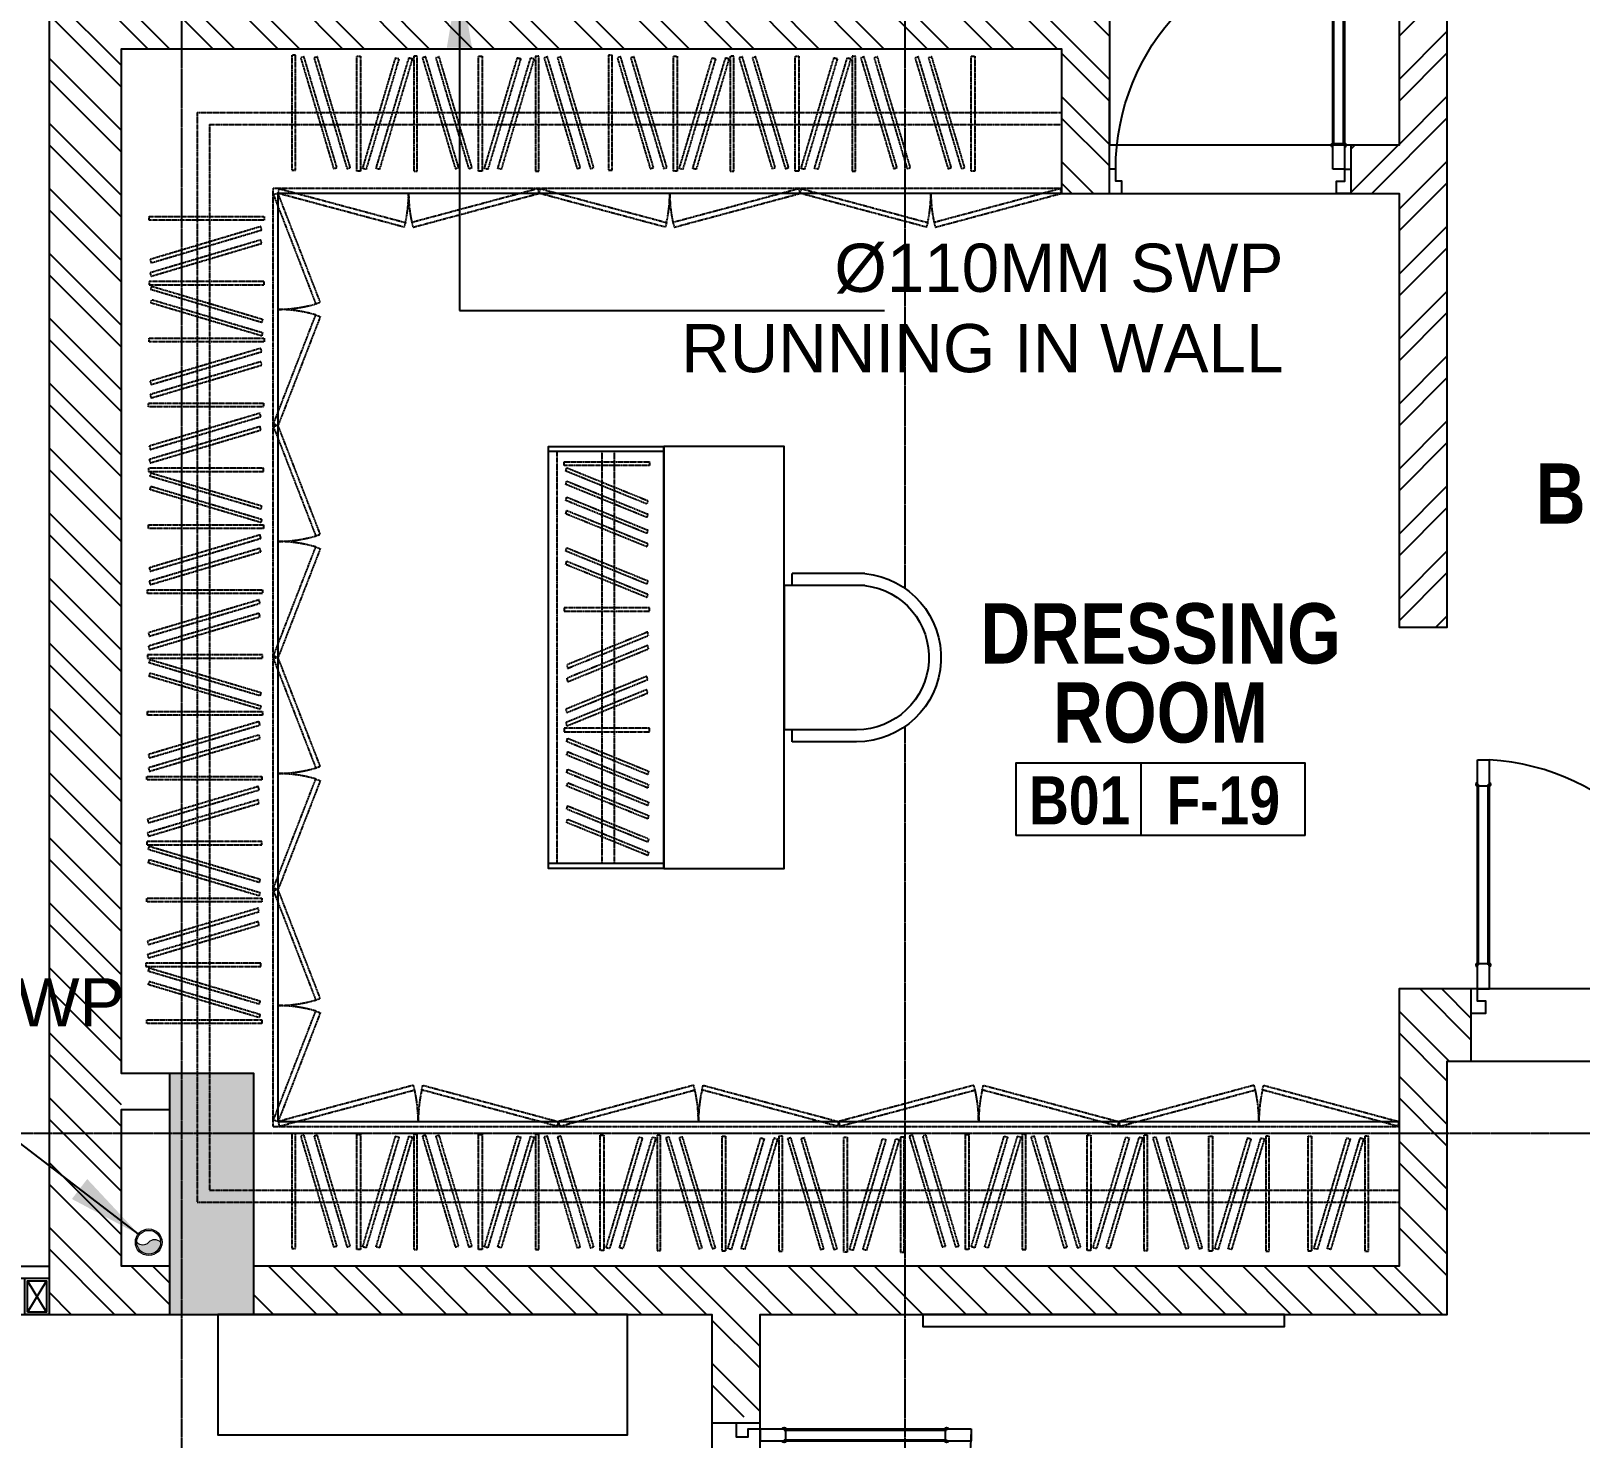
# Model space of a CAD drawing. Header units: millimetres. Extents: x -8500 to 104886, y -7800 to 56500.
# Drawn here: x 53925 to 60351, y 37537 to 43374 of the extents above; entities that cross this region are included whole.
import ezdxf
from ezdxf.enums import TextEntityAlignment as Align

# ---------------------------------------------------------------- set-up
doc = ezdxf.new("R2010")
doc.units = ezdxf.units.MM
doc.header["$LTSCALE"] = 10
doc.set_wipeout_variables(frame=1)
for name, pattern in [('1803 B01 Axis$0$CENTER2', [1.125, 0.75, -0.125, 0.125, -0.125]), ('1803 B01 b03$0$HIDDEN', [0.375, 0.25, -0.125]), ('HIDDEN', [0.375, 0.25, -0.125])]:
    doc.linetypes.add(name, pattern=pattern)
for name, color, linetype in [('1803 B01 Axis$0$AXIS-MEP', 8, '1803 B01 Axis$0$CENTER2'), ('1803 B01 b03$0$COLS-AR', 4, 'Continuous'), ('1803 B01 b03$0$COLS-HATCH-AR', 251, 'Continuous'), ('1803 B01 b03$0$DOOR-AR', 43, 'Continuous'), ('1803 B01 b03$0$ELEV1-AR', 6, 'Continuous'), ('1803 B01 b03$0$HIDDEN-AR', 43, '1803 B01 b03$0$HIDDEN'), ('1803 B01 b03$0$TAG-ROOM-AR', 181, 'Continuous'), ('1803 B01 b03$0$WALL-AR', 7, 'Continuous'), ('1803 B01 b03$0$WALL-CAV-AR', 1, 'Continuous'), ('1803 B01 b03$0$WIN-AR', 140, 'Continuous'), ('A-FURNITURE', 1, 'Continuous'), ('CEILING', 7, 'Continuous'), ('DIM-IN-AR', 251, 'Continuous'), ('Ground Floor Plan$0$FURNITURE', 1, 'Continuous'), ('Ground Floor Plan$0$WIPEOUT', 8, 'Continuous'), ('ID-FUR', 1, 'Continuous'), ('ID-HATCH', 8, 'Continuous'), ('ID-WIPEOUT', 8, 'Continuous')]:
    doc.layers.add(name, color=color, linetype=linetype)
doc.layers.add('Rain water', color=201, linetype='Continuous', lineweight=9, true_color=0xd761ff)
doc.layers.add('SH - RWP', color=201, linetype='Continuous', lineweight=9, true_color=0xd761ff)
doc.layers.add('SH - SWP', color=10, linetype='Continuous', lineweight=25)
doc.layers.add('SWP', color=10, linetype='Continuous', lineweight=25)
doc.styles.add('1803 B01 b03$0$ARABIC1', font='sarb.shx')
doc.styles.add('1803 B01 b03$0$BOLD-SOFT', font='swisscb.ttf')
doc.styles.add('ARIAL', font='Arial.ttf')
doc.dimstyles.new('1-100-OUT', dxfattribs={"dimscale": 1.25, "dimtxt": 180, "dimasz": 1, "dimexe": 0, "dimexo": 0, "dimgap": 60, "dimtad": 1, "dimdec": 0, "dimblk": 'DIM-END', "dimcen": 2.5, "dimclrd": 256, "dimclre": 3, "dimclrt": 3, "dimadec": 0, "dimazin": 0, "dimtfac": 1, "dimtdec": 0, "dimtix": 1, "dimtmove": 2, "dimatfit": 0, "dimldrblk": 'LEADER-ARROW', "dimlwe": -1, "dimarcsym": 0})

# ---------------------------------------------------------------- blocks, each defined once
blk = doc.blocks.new('1803 B01 b03$0$1st cols')
at = {"layer": '1803 B01 b03$0$COLS-HATCH-AR'}
h = blk.add_hatch(color=256, dxfattribs=at)
h.dxf.hatch_style = 1
h.paths.add_polyline_path([(54500, 38050), (54850, 38050), (54850, 39050), (54500, 39050)])
at = {"layer": '1803 B01 b03$0$COLS-AR'}
blk.add_lwpolyline([(54500, 38050), (54850, 38050), (54850, 39050), (54500, 39050)], close=True, dxfattribs=at)
blk = doc.blocks.new('1803 B01 Axis$0$1803 B01 AXIS')
for p, q in [((54550, 55300), (54550, -5800)), ((57550, 55300), (57550, -5800)), ((85300, 38800), (-7300, 38800))]:
    blk.add_line(p, q)
blk = doc.blocks.new('1803 B01 Axis')
at = {"layer": '1803 B01 Axis$0$AXIS-MEP'}
blk.add_blockref('1803 B01 Axis$0$1803 B01 AXIS', (0, 0), dxfattribs=at)
blk = doc.blocks.new('1803 B01 b03$0$1804 B03 b01$0$DR 1800')
for p, q in [((25, 0), (25, -875)), ((25, 0), (75, 0)), ((75, 0), (75, -875)), ((1725, 0), (1725, -875)), ((1775, 0), (1725, 0)), ((1775, 0), (1775, -875)), ((25, -100), (30, -100)), ((30, -100), (30, -773.2)), ((30, -105.3), (70, -105.3)), ((70, -100), (70, -773.2)), ((70, -100), (75, -100)), ((1730, -100), (1725, -100)), ((1730, -100), (1730, -773.2)), ((1770, -105.3), (1730, -105.3)), ((1770, -100), (1770, -773.2)), ((1775, -100), (1770, -100)), ((30, -767.9), (70, -767.9)), ((1770, -767.9), (1730, -767.9)), ((25, -773.2), (30, -773.2)), ((70, -773.2), (75, -773.2)), ((1730, -773.2), (1725, -773.2)), ((1775, -773.2), (1770, -773.2)), ((25, -875), (75, -875)), ((1775, -875), (1725, -875))]:
    blk.add_line(p, q)
for points in [[(0, 100), (58, 100), (58, 50), (25, 50), (25, 0), (0, 0)], [(1800, 100), (1742, 100), (1742, 50), (1775, 50), (1775, 0), (1800, 0)]]:
    blk.add_lwpolyline(points)
for centre, radius, start, end in [((25, 0), 875, 270, 0), ((1775, 0), 875, 180, 270), ((26.9, -99.7), 8.32, 103.07833, 256.92168), ((73.1, -99.7), 8.32, 283.07833, 76.92168), ((1726.9, -99.7), 8.32, 103.07832, 256.92167), ((1773.1, -99.7), 8.32, 283.07832, 76.92167), ((26.9, -773.5), 8.32, 103.07833, 256.92168), ((73.1, -773.5), 8.32, 283.07833, 76.92168), ((1726.9, -773.5), 8.32, 103.07832, 256.92167), ((1773.1, -773.5), 8.32, 283.07832, 76.92167)]:
    blk.add_arc(centre, radius, start, end)
blk = doc.blocks.new('1803 B01 b03$0$door 1000')
for p, q in [((25, 0), (25, 950)), ((25, 950), (75, 950)), ((75, 0), (75, 950)), ((25, 848.2), (30, 848.2)), ((30, 100), (30, 848.2)), ((30, 842.9), (70, 842.9)), ((70, 100), (70, 848.2)), ((70, 848.2), (75, 848.2)), ((25, 100), (30, 100)), ((30, 105.3), (70, 105.3)), ((70, 100), (75, 100)), ((25, 0), (75, 0))]:
    blk.add_line(p, q)
for points in [[(0, -100), (60, -100), (60, -50), (25, -50), (25, 0), (0, 0)], [(1000, -100), (950, -100), (950, -50), (975, -50), (975, 0), (1000, 0)]]:
    blk.add_lwpolyline(points)
for centre, radius, start, end in [((23.2, -0.7), 952.1, 0.04316, 86.88143), ((26.9, 848.5), 8.32, 103.07832, 256.92167), ((73.1, 848.5), 8.32, 283.07832, 76.92167), ((26.9, 99.7), 8.32, 103.07832, 256.92167), ((73.1, 99.7), 8.32, 283.07832, 76.92167)]:
    blk.add_arc(centre, radius, start, end)
blk = doc.blocks.new('1803 B01 b03$0$ROOM NO-TAG-100')
for p, q in [((-0.8, 0), (-0.8, 3)), ((6, 0), (-6, 0))]:
    blk.add_line(p, q)
blk.add_lwpolyline([(6, 0), (6, 3), (-6, 3), (-6, 0)])
at = {"color": 3, "style": '1803 B01 b03$0$ARABIC1'}
for p in [(0, 20.479), (0, 17.71), (0, 14.912)]:
    blk.add_attdef('---', text='', height=2, dxfattribs=at).set_placement(p, align=Align.CENTER)
at = {"style": '1803 B01 b03$0$BOLD-SOFT'}
for p in [(0, 10.525), (0, 7.134), (0, 3.857)]:
    blk.add_attdef('///', text='', height=2.5, dxfattribs=at).set_placement(p, align=Align.CENTER)
at = {"color": 9, "style": '1803 B01 b03$0$BOLD-SOFT'}
for tag, p in [('B00', (-3.358, 0.458)), ('X00', (2.603, 0.458))]:
    blk.add_attdef(tag, text='', height=2, dxfattribs=at).set_placement(p, align=Align.CENTER)
blk = doc.blocks.new('*U46')
for p, q in [((10, -90), (140, -10)), ((140, -90), (10, -10))]:
    blk.add_line(p, q)
at = {"elevation": 0}
for points in [[(150, 0), (0, 0), (0, -100), (150, -100)], [(140, -10), (10, -10), (10, -90), (140, -90)]]:
    blk.add_lwpolyline(points, close=True, dxfattribs=at)
blk = doc.blocks.new('1803 B01 b03$0$CW21 F')
for p, q in [((-100, 0), (8800, 0)), ((-100, -150), (8800, -150))]:
    blk.add_line(p, q)
at = {"layer": '1803 B01 b03$0$ELEV1-AR', "xscale": -1, "rotation": 90.00000000028345}
blk.add_blockref('*U46', (8700, 0), dxfattribs=at)
blk = doc.blocks.new('*U126')
blk.add_wipeout([(2145522, 546419.4), (2147022, 546419.4), (2147022, 546369.4), (2145522, 546369.4)]).dxf.layer = 'Ground Floor Plan$0$WIPEOUT'
at = {"layer": 'Ground Floor Plan$0$FURNITURE'}
blk.add_lwpolyline([(2145522, 546419.4), (2147022, 546419.4), (2147022, 546369.4), (2145522, 546369.4), (2145522, 546419.4)], dxfattribs=at)
blk = doc.blocks.new('*U191')
blk.add_wipeout([(0, 478.1), (0, 0), (-1750, 0), (-1750, 478.1)]).dxf.layer = 'ID-WIPEOUT'
blk.add_lwpolyline([(0, 0), (-1750, 0), (-1750, 478.1), (0, 478.1)], close=True)
blk = doc.blocks.new('*U190')
blk.add_wipeout([(4481.4, -4849.1), (5017.1, -4849.1), (5017.1, -2974.1), (4481.4, -2974.1)]).dxf.layer = 'Ground Floor Plan$0$WIPEOUT'
at = {"ltscale": 0.3}
blk.add_lwpolyline([(4481.4, -4849.1), (5017.1, -4849.1), (5017.1, -2974.1), (4481.4, -2974.1)], close=True, dxfattribs=at)
blk = doc.blocks.new('rr')
at = {"ltscale": 10}
blk.add_wipeout([(1572443.1, -227933.2), (1573041.1, -227933.2), (1573041.1, -227899.9), (1573091.1, -227899.9), (1573090.8, -227598.7), (1573080.7, -227542.8), (1573053.9, -227473.1), (1573014.2, -227412.3), (1572965.5, -227363.2), (1572916.1, -227329.1), (1572855.9, -227301.9), (1572799.5, -227287.8), (1572742.8, -227283.1), (1572674.5, -227289.9), (1572619.8, -227305.5), (1572562.4, -227333.3), (1572503.2, -227378.2), (1572457.6, -227430.5), (1572423.8, -227489.6), (1572406.3, -227537.8), (1572397, -227581.1), (1572393.1, -227632.8), (1572393.1, -227899.9), (1572443.1, -227899.9)], dxfattribs=at).dxf.layer = 'ID-WIPEOUT'
for p, q in [((1573041.1, -227598.7), (1573041.1, -227933.2)), ((1573091.1, -227598.7), (1573091.1, -227899.9)), ((1572393.1, -227633.2), (1572393.1, -227899.9)), ((1572443.1, -227633.2), (1572443.1, -227933.2)), ((1572393.1, -227899.9), (1572443.1, -227899.9)), ((1573041.1, -227899.9), (1573091.1, -227899.9)), ((1573041.1, -227933.2), (1572443.1, -227933.2))]:
    blk.add_line(p, q, dxfattribs=at)
for centre, radius, start, end in [((1572742.8, -227632.8), 349.7, 5.59805, 180.05626), ((1572743.1, -227633.2), 300, 6.59477, 180)]:
    blk.add_arc(centre, radius, start, end, dxfattribs=at)
blk = doc.blocks.new('*U202')
blk.add_wipeout([(4427.9, -4328.6), (4963.6, -4328.6), (4963.6, -2507.1), (4427.9, -2507.1)]).dxf.layer = 'Ground Floor Plan$0$WIPEOUT'
at = {"ltscale": 0.3}
blk.add_lwpolyline([(4427.9, -4328.6), (4963.6, -4328.6), (4963.6, -2507.1), (4427.9, -2507.1)], close=True, dxfattribs=at)
blk = doc.blocks.new('DIM-END')
at = {"layer": 'DIM-IN-AR', "color": 1}
for p, q in [((0, -90), (0, 90)), ((-90, 0), (90, 0))]:
    blk.add_line(p, q, dxfattribs=at)
at = {"layer": 'DIM-IN-AR', "color": 1, "const_width": 7.5}
blk.add_lwpolyline([(63.6, 63.6), (-63.6, -63.6)], dxfattribs=at)
blk = doc.blocks.new('LEADER-ARROW')
blk.add_solid([(-250, 41.7), (0, 0), (-250, -41.7)])
blk = doc.blocks.new('A$C4B8E26CD')
at = {"layer": 'Rain water'}
blk.add_hatch(color=256, dxfattribs=at).paths.add_polyline_path([(0, 2, -1), (0, -2, 0.417357), (0, 0, -0.417357)])
for radius in [2.23, 2]:
    blk.add_circle((0, 0), radius, dxfattribs=at)
for centre, start, end in [((0.99, 1), 134.6929, 225.3071), ((-0.99, -1), 314.6929, 45.3071)]:
    blk.add_arc(centre, 1.41, start, end, dxfattribs=at)

msp = doc.modelspace()

# ---------------------------------------------------------------- linework, layer by layer
at = {"layer": '1803 B01 b03$0$HIDDEN-AR'}
msp.add_line((45100, 38250), (54000, 38250), dxfattribs=at)
at = {"layer": '1803 B01 b03$0$WALL-AR'}
for points in [[(65050, 46800), (54000, 46800), (54000, 38050), (56750, 38050), (56750, 37600), (56950, 37600), (56950, 38050), (59800, 38050), (59800, 39100), (59900, 39100), (59900, 39400)], [(59600, 46200), (59600, 42900), (59400, 42900), (59400, 42900), (59400, 42900), (59400, 42700), (59600, 42700), (59600, 40900), (59800, 40900), (59800, 46200)], [(59900, 39400), (59800, 39400), (59800, 39400), (59600, 39400), (59600, 38250), (54850, 38250), (54850, 39050), (54300, 39050), (54300, 43300), (58199.7, 43300), (58199.7, 42700), (58399.7, 42700), (58400, 43500)]]:
    msp.add_lwpolyline(points, dxfattribs=at)
at = {"layer": '1803 B01 b03$0$WALL-CAV-AR', "color": 1}
msp.add_lwpolyline([(54500, 38250), (54300, 38250), (54300, 38900), (54500, 38900)], dxfattribs=at)
at = {"layer": 'CEILING'}
msp.add_lwpolyline([(59600, 46200), (59600, 42900), (58399.8, 42900.5), (58400, 43500), (55300, 43500), (55300, 44100), (54300, 44100), (54300, 46200)], close=True, dxfattribs=at)
at = {"layer": 'ID-FUR', "color": 8, "linetype": 'HIDDEN', "ltscale": 0.5}
for p, q in [((54615, 43035), (54615, 38515)), ((54615, 43035), (58199.7, 43035)), ((54665, 42985), (54665, 38565)), ((54665, 42985), (58199.7, 42985)), ((54930, 38830), (54930, 42720)), ((58199.7, 42720), (54930, 42720)), ((54930, 38830), (59600, 38830)), ((54665, 38565), (59600, 38565)), ((54615, 38515), (59600, 38515))]:
    msp.add_line(p, q, dxfattribs=at)
at = {"layer": 'ID-FUR'}
for p, q in [((54950, 38850), (54950, 42700)), ((58199.7, 42700), (54950, 42700)), ((54950, 38850), (59600, 38850))]:
    msp.add_line(p, q, dxfattribs=at)
at = {"layer": 'ID-FUR', "color": 8, "linetype": 'HIDDEN', "ltscale": 0.5}
for points in [[(55022.2, 42795.9), (55022.2, 43273.1), (55007.6, 43273.1), (55007.6, 42795.9), (55022.2, 42795.9)], [(55194.2, 42806.7), (55057.8, 43266), (55043.7, 43262.2), (55180.2, 42803), (55194.2, 42806.7)], [(55249.8, 42806.7), (55113.3, 43266), (55099.3, 43262.2), (55235.7, 42803), (55249.8, 42806.7)], [(55276.9, 42792.3), (55276.9, 43269.5), (55291.4, 43269.5), (55291.4, 42792.3), (55276.9, 42792.3)], [(55301.1, 42803.1), (55437.5, 43262.4), (55451.6, 43258.7), (55315.1, 42799.4), (55301.1, 42803.1)], [(55356.6, 42803.1), (55493.1, 43262.4), (55507.1, 43258.7), (55370.7, 42799.4), (55356.6, 42803.1)], [(55527.1, 42792.3), (55527.1, 43269.5), (55512.5, 43269.5), (55512.5, 42792.3), (55527.1, 42792.3)], [(55699.2, 42806.7), (55562.7, 43266), (55548.7, 43262.2), (55685.1, 42803), (55699.2, 42806.7)], [(55754.7, 42806.7), (55618.3, 43266), (55604.2, 43262.2), (55740.7, 42803), (55754.7, 42806.7)], [(55781.8, 42792.3), (55781.8, 43269.5), (55796.3, 43269.5), (55796.3, 42792.3), (55781.8, 42792.3)], [(55806, 42803.1), (55942.5, 43262.4), (55956.5, 43258.7), (55820.1, 42799.4), (55806, 42803.1)], [(55861.5, 42803.1), (55998, 43262.4), (56012.1, 43258.7), (55875.6, 42799.4), (55861.5, 42803.1)], [(56032, 42792.3), (56032, 43269.5), (56017.5, 43269.5), (56017.5, 42792.3), (56032, 42792.3)], [(56204.1, 42806.7), (56067.6, 43266), (56053.6, 43262.2), (56190.1, 42803), (56204.1, 42806.7)], [(56259.7, 42806.7), (56123.2, 43266), (56109.1, 43262.2), (56245.6, 42803), (56259.7, 42806.7)], [(56335.7, 42795.9), (56335.7, 43273.1), (56321.2, 43273.1), (56321.2, 42795.9), (56335.7, 42795.9)], [(56507.8, 42806.7), (56371.3, 43266), (56357.3, 43262.2), (56493.7, 42803), (56507.8, 42806.7)], [(56563.3, 42806.7), (56426.9, 43266), (56412.8, 43262.2), (56549.3, 42803), (56563.3, 42806.7)], [(56590.4, 42792.3), (56590.4, 43269.5), (56605, 43269.5), (56605, 42792.3), (56590.4, 42792.3)], [(56614.6, 42803.1), (56751.1, 43262.4), (56765.1, 43258.7), (56628.7, 42799.4), (56614.6, 42803.1)], [(56670.2, 42803.1), (56806.6, 43262.4), (56820.7, 43258.7), (56684.2, 42799.4), (56670.2, 42803.1)], [(56840.6, 42792.3), (56840.6, 43269.5), (56826.1, 43269.5), (56826.1, 42792.3), (56840.6, 42792.3)], [(57012.7, 42806.7), (56876.3, 43266), (56862.2, 43262.2), (56998.7, 42803), (57012.7, 42806.7)], [(57068.3, 42806.7), (56931.8, 43266), (56917.8, 43262.2), (57054.2, 42803), (57068.3, 42806.7)], [(57095.3, 42792.3), (57095.3, 43269.5), (57109.9, 43269.5), (57109.9, 42792.3), (57095.3, 42792.3)], [(57119.5, 42803.1), (57256, 43262.4), (57270.1, 43258.7), (57133.6, 42799.4), (57119.5, 42803.1)], [(57175.1, 42803.1), (57311.5, 43262.4), (57325.6, 43258.7), (57189.1, 42799.4), (57175.1, 42803.1)], [(57345.6, 42792.3), (57345.6, 43269.5), (57331, 43269.5), (57331, 42792.3), (57345.6, 42792.3)], [(57517.7, 42806.7), (57381.2, 43266), (57367.1, 43262.2), (57503.6, 42803), (57517.7, 42806.7)], [(57573.2, 42806.7), (57436.7, 43266), (57422.7, 43262.2), (57559.1, 42803), (57573.2, 42806.7)], [(57743, 42806.7), (57606.6, 43266), (57592.5, 43262.2), (57729, 42803), (57743, 42806.7)], [(57798.6, 42806.7), (57662.1, 43266), (57648.1, 43262.2), (57784.5, 42803), (57798.6, 42806.7)], [(57825.7, 42792.3), (57825.7, 43269.5), (57840.2, 43269.5), (57840.2, 42792.3), (57825.7, 42792.3)], [(54892.9, 42589.4), (54415.7, 42589.4), (54415.7, 42603.9), (54892.9, 42603.9), (54892.9, 42589.4)], [(54878.5, 42562.3), (54419.2, 42425.8), (54423, 42411.8), (54882.2, 42548.2), (54878.5, 42562.3)], [(54878.5, 42506.8), (54419.2, 42370.3), (54423, 42356.2), (54882.2, 42492.7), (54878.5, 42506.8)], [(54892.9, 42334.7), (54415.7, 42334.7), (54415.7, 42320.1), (54892.9, 42320.1), (54892.9, 42334.7)], [(54882.1, 42164.2), (54422.8, 42300.6), (54426.5, 42314.7), (54885.8, 42178.2), (54882.1, 42164.2)], [(54882.1, 42108.6), (54422.8, 42245.1), (54426.5, 42259.2), (54885.8, 42122.7), (54882.1, 42108.6)], [(54892.9, 42084.4), (54415.7, 42084.4), (54415.7, 42099), (54892.9, 42099), (54892.9, 42084.4)], [(54878.5, 42057.4), (54419.2, 41920.9), (54423, 41906.9), (54882.2, 42043.3), (54878.5, 42057.4)], [(54878.5, 42001.8), (54419.2, 41865.4), (54423, 41851.3), (54882.2, 41987.8), (54878.5, 42001.8)], [(54889.3, 41815.2), (54412.1, 41815.2), (54412.1, 41829.7), (54889.3, 41829.7), (54889.3, 41815.2)], [(54874.9, 41788.1), (54415.6, 41651.6), (54419.4, 41637.6), (54878.7, 41774.1), (54874.9, 41788.1)], [(54874.9, 41732.6), (54415.6, 41596.1), (54419.4, 41582), (54878.7, 41718.5), (54874.9, 41732.6)], [(54889.3, 41560.5), (54412.1, 41560.5), (54412.1, 41545.9), (54889.3, 41545.9), (54889.3, 41560.5)], [(54878.5, 41390), (54419.2, 41526.5), (54423, 41540.5), (54882.2, 41404.1), (54878.5, 41390)], [(54878.5, 41334.5), (54419.2, 41470.9), (54423, 41485), (54882.2, 41348.5), (54878.5, 41334.5)], [(54889.3, 41310.3), (54412.1, 41310.3), (54412.1, 41324.8), (54889.3, 41324.8), (54889.3, 41310.3)], [(54874.9, 41283.2), (54415.6, 41146.7), (54419.4, 41132.7), (54878.7, 41269.1), (54874.9, 41283.2)], [(54874.9, 41227.6), (54415.6, 41091.2), (54419.4, 41077.1), (54878.7, 41213.6), (54874.9, 41227.6)], [(54885.8, 41041), (54408.5, 41041), (54408.5, 41055.5), (54885.8, 41055.5), (54885.8, 41041)], [(54871.3, 41013.9), (54412.1, 40877.5), (54415.8, 40863.4), (54875.1, 40999.9), (54871.3, 41013.9)], [(54871.3, 40958.4), (54412.1, 40821.9), (54415.8, 40807.9), (54875.1, 40944.3), (54871.3, 40958.4)], [(54885.8, 40786.3), (54408.5, 40786.3), (54408.5, 40771.7), (54885.8, 40771.7), (54885.8, 40786.3)], [(54874.9, 40615.8), (54415.6, 40752.3), (54419.4, 40766.3), (54878.7, 40629.9), (54874.9, 40615.8)], [(54874.9, 40560.3), (54415.6, 40696.7), (54419.4, 40710.8), (54878.7, 40574.3), (54874.9, 40560.3)], [(54885.8, 40536.1), (54408.5, 40536.1), (54408.5, 40550.6), (54885.8, 40550.6), (54885.8, 40536.1)], [(54871.3, 40509), (54412.1, 40372.5), (54415.8, 40358.5), (54875.1, 40494.9), (54871.3, 40509)], [(54871.3, 40453.4), (54412.1, 40317), (54415.8, 40302.9), (54875.1, 40439.4), (54871.3, 40453.4)], [(54882.2, 40266.8), (54405, 40266.8), (54405, 40281.4), (54882.2, 40281.4), (54882.2, 40266.8)], [(54867.8, 40239.7), (54408.5, 40103.3), (54412.2, 40089.2), (54871.5, 40225.7), (54867.8, 40239.7)], [(54867.8, 40184.2), (54408.5, 40047.7), (54412.2, 40033.7), (54871.5, 40170.1), (54867.8, 40184.2)], [(54882.2, 40012.1), (54405, 40012.1), (54405, 39997.5), (54882.2, 39997.5), (54882.2, 40012.1)], [(54871.3, 39841.6), (54412.1, 39978.1), (54415.8, 39992.1), (54875.1, 39855.7), (54871.3, 39841.6)], [(54871.3, 39786.1), (54412.1, 39922.5), (54415.8, 39936.6), (54875.1, 39800.1), (54871.3, 39786.1)], [(54882.2, 39761.9), (54405, 39761.9), (54405, 39776.4), (54882.2, 39776.4), (54882.2, 39761.9)], [(54867.8, 39734.8), (54408.5, 39598.3), (54412.2, 39584.3), (54871.5, 39720.7), (54867.8, 39734.8)], [(54867.8, 39679.2), (54408.5, 39542.8), (54412.2, 39528.7), (54871.5, 39665.2), (54867.8, 39679.2)], [(54878.6, 39507.2), (54401.4, 39507.2), (54401.4, 39492.6), (54878.6, 39492.6), (54878.6, 39507.2)], [(54871.3, 39336.7), (54412.1, 39473.1), (54415.8, 39487.2), (54875.1, 39350.7), (54871.3, 39336.7)], [(54871.3, 39281.1), (54412.1, 39417.6), (54415.8, 39431.6), (54875.1, 39295.2), (54871.3, 39281.1)], [(54882.2, 39256.9), (54405, 39256.9), (54405, 39271.5), (54882.2, 39271.5), (54882.2, 39256.9)], [(55022.2, 38322.8), (55022.2, 38800.1), (55007.6, 38800.1), (55007.6, 38322.8), (55022.2, 38322.8)], [(55194.2, 38333.7), (55057.8, 38793), (55043.7, 38789.2), (55180.2, 38329.9), (55194.2, 38333.7)], [(55249.8, 38333.7), (55113.3, 38793), (55099.3, 38789.2), (55235.7, 38329.9), (55249.8, 38333.7)], [(55276.9, 38319.3), (55276.9, 38796.5), (55291.4, 38796.5), (55291.4, 38319.3), (55276.9, 38319.3)], [(55301.1, 38330.1), (55437.5, 38789.4), (55451.6, 38785.6), (55315.1, 38326.4), (55301.1, 38330.1)], [(55356.6, 38330.1), (55493.1, 38789.4), (55507.1, 38785.6), (55370.7, 38326.4), (55356.6, 38330.1)], [(55527.1, 38319.3), (55527.1, 38796.5), (55512.5, 38796.5), (55512.5, 38319.3), (55527.1, 38319.3)], [(55699.2, 38333.7), (55562.7, 38793), (55548.7, 38789.2), (55685.1, 38329.9), (55699.2, 38333.7)], [(55754.7, 38333.7), (55618.3, 38793), (55604.2, 38789.2), (55740.7, 38329.9), (55754.7, 38333.7)], [(55781.8, 38319.3), (55781.8, 38796.5), (55796.3, 38796.5), (55796.3, 38319.3), (55781.8, 38319.3)], [(55806, 38330.1), (55942.5, 38789.4), (55956.5, 38785.6), (55820.1, 38326.4), (55806, 38330.1)], [(55861.5, 38330.1), (55998, 38789.4), (56012.1, 38785.6), (55875.6, 38326.4), (55861.5, 38330.1)], [(56032, 38319.3), (56032, 38796.5), (56017.5, 38796.5), (56017.5, 38319.3), (56032, 38319.3)], [(56204.1, 38330.1), (56067.6, 38789.4), (56053.6, 38785.6), (56190.1, 38326.4), (56204.1, 38330.1)], [(56259.7, 38330.1), (56123.2, 38789.4), (56109.1, 38785.6), (56245.6, 38326.4), (56259.7, 38330.1)], [(56286.7, 38315.7), (56286.7, 38792.9), (56301.3, 38792.9), (56301.3, 38315.7), (56286.7, 38315.7)], [(56310.9, 38326.5), (56447.4, 38785.8), (56461.4, 38782.1), (56325, 38322.8), (56310.9, 38326.5)], [(56366.5, 38326.5), (56502.9, 38785.8), (56517, 38782.1), (56380.5, 38322.8), (56366.5, 38326.5)], [(56537, 38315.7), (56537, 38792.9), (56522.4, 38792.9), (56522.4, 38315.7), (56537, 38315.7)], [(56709, 38326.5), (56572.6, 38785.8), (56558.5, 38782.1), (56695, 38322.8), (56709, 38326.5)], [(56764.6, 38326.5), (56628.1, 38785.8), (56614.1, 38782.1), (56750.5, 38322.8), (56764.6, 38326.5)], [(56791.7, 38312.1), (56791.7, 38789.3), (56806.2, 38789.3), (56806.2, 38312.1), (56791.7, 38312.1)], [(56815.9, 38323), (56952.3, 38782.2), (56966.4, 38778.5), (56829.9, 38319.2), (56815.9, 38323)], [(56871.4, 38323), (57007.9, 38782.2), (57021.9, 38778.5), (56885.5, 38319.2), (56871.4, 38323)], [(57041.9, 38312.1), (57041.9, 38789.3), (57027.3, 38789.3), (57027.3, 38312.1), (57041.9, 38312.1)], [(57214, 38323), (57077.5, 38782.2), (57063.5, 38778.5), (57199.9, 38319.2), (57214, 38323)], [(57269.5, 38323), (57133.1, 38782.2), (57119, 38778.5), (57255.5, 38319.2), (57269.5, 38323)], [(57296.6, 38308.5), (57296.6, 38785.8), (57311.1, 38785.8), (57311.1, 38308.5), (57296.6, 38308.5)], [(57320.8, 38319.4), (57457.3, 38778.7), (57471.3, 38774.9), (57334.8, 38315.6), (57320.8, 38319.4)], [(57376.3, 38319.4), (57512.8, 38778.7), (57526.9, 38774.9), (57390.4, 38315.6), (57376.3, 38319.4)], [(57546.8, 38308.5), (57546.8, 38785.8), (57532.3, 38785.8), (57532.3, 38308.5), (57546.8, 38308.5)], [(57718.9, 38333.7), (57582.4, 38793), (57568.4, 38789.2), (57704.8, 38329.9), (57718.9, 38333.7)], [(57774.4, 38333.7), (57638, 38793), (57623.9, 38789.2), (57760.4, 38329.9), (57774.4, 38333.7)], [(57801.5, 38319.3), (57801.5, 38796.5), (57816.1, 38796.5), (57816.1, 38319.3), (57801.5, 38319.3)], [(57825.7, 38330.1), (57962.2, 38789.4), (57976.2, 38785.6), (57839.8, 38326.4), (57825.7, 38330.1)], [(57881.3, 38330.1), (58017.7, 38789.4), (58031.8, 38785.6), (57895.3, 38326.4), (57881.3, 38330.1)], [(58051.7, 38319.3), (58051.7, 38796.5), (58037.2, 38796.5), (58037.2, 38319.3), (58051.7, 38319.3)], [(58223.8, 38330.1), (58087.4, 38789.4), (58073.3, 38785.6), (58209.8, 38326.4), (58223.8, 38330.1)], [(58279.4, 38330.1), (58142.9, 38789.4), (58128.9, 38785.6), (58265.3, 38326.4), (58279.4, 38330.1)], [(58306.5, 38315.7), (58306.5, 38792.9), (58321, 38792.9), (58321, 38315.7), (58306.5, 38315.7)], [(58330.7, 38326.5), (58467.1, 38785.8), (58481.2, 38782.1), (58344.7, 38322.8), (58330.7, 38326.5)], [(58386.2, 38326.5), (58522.7, 38785.8), (58536.7, 38782.1), (58400.3, 38322.8), (58386.2, 38326.5)], [(58556.7, 38315.7), (58556.7, 38792.9), (58542.1, 38792.9), (58542.1, 38315.7), (58556.7, 38315.7)], [(58728.8, 38326.5), (58592.3, 38785.8), (58578.3, 38782.1), (58714.7, 38322.8), (58728.8, 38326.5)], [(58784.3, 38326.5), (58647.9, 38785.8), (58633.8, 38782.1), (58770.3, 38322.8), (58784.3, 38326.5)], [(58811.4, 38312.1), (58811.4, 38789.3), (58825.9, 38789.3), (58825.9, 38312.1), (58811.4, 38312.1)], [(58835.6, 38323), (58972, 38782.2), (58986.1, 38778.5), (58849.6, 38319.2), (58835.6, 38323)], [(58891.1, 38323), (59027.6, 38782.2), (59041.6, 38778.5), (58905.2, 38319.2), (58891.1, 38323)], [(59061.6, 38312.1), (59061.6, 38789.3), (59047.1, 38789.3), (59047.1, 38312.1), (59061.6, 38312.1)], [(59222.9, 38312.1), (59222.9, 38789.3), (59237.4, 38789.3), (59237.4, 38312.1), (59222.9, 38312.1)], [(59247, 38323), (59383.5, 38782.2), (59397.6, 38778.5), (59261.1, 38319.2), (59247, 38323)], [(59302.6, 38323), (59439.1, 38782.2), (59453.1, 38778.5), (59316.6, 38319.2), (59302.6, 38323)], [(59473.1, 38312.1), (59473.1, 38789.3), (59458.5, 38789.3), (59458.5, 38312.1), (59473.1, 38312.1)]]:
    msp.add_lwpolyline(points, dxfattribs=at)
for points in [[(54930.7, 42694.8), (55106.4, 42241.7), (55125, 42248.7), (54950, 42700)], [(55473.1, 42559.8), (54950, 42700), (54955.2, 42719.3), (55478.3, 42579.1)], [(55510.1, 42559.8), (56033.2, 42700), (56028, 42719.3), (55504.9, 42579.1)], [(56556.4, 42559.8), (56033.2, 42700), (56038.4, 42719.3), (56561.5, 42579.1)], [(56593.3, 42559.8), (57116.4, 42700), (57111.3, 42719.3), (56588.1, 42579.1)], [(57639.6, 42559.8), (57116.4, 42700), (57121.6, 42719.3), (57644.8, 42579.1)], [(57676.5, 42559.8), (58199.7, 42700), (58194.5, 42719.3), (57671.3, 42579.1)], [(54930.7, 41742.7), (55106.4, 42195.8), (55125, 42188.8), (54950, 41737.5)], [(54930.7, 41732.3), (55106.4, 41279.2), (55125, 41286.2), (54950, 41737.5)], [(54930.7, 40780.2), (55106.4, 41233.3), (55125, 41226.3), (54950, 40775)], [(54930.7, 40769.8), (55106.4, 40316.7), (55125, 40323.7), (54950, 40775)], [(54930.7, 39817.7), (55106.4, 40270.8), (55125, 40263.8), (54950, 39812.5)], [(54930.7, 39807.3), (55106.4, 39354.2), (55125, 39361.2), (54950, 39812.5)], [(54930.7, 38855.2), (55106.4, 39308.3), (55125, 39301.3), (54950, 38850)], [(54955.2, 38830.7), (55516.6, 38981.1), (55511.4, 39000.4), (54950, 38850)], [(56107.3, 38830.7), (55545.9, 38981.1), (55551.1, 39000.4), (56112.5, 38850)], [(56117.7, 38830.7), (56679.1, 38981.1), (56673.9, 39000.4), (56112.5, 38850)], [(57269.8, 38830.7), (56708.4, 38981.1), (56713.6, 39000.4), (57275, 38850)], [(57280.2, 38830.7), (57841.6, 38981.1), (57836.4, 39000.4), (57275, 38850)], [(58432.3, 38830.7), (57870.9, 38981.1), (57876.1, 39000.4), (58437.5, 38850)], [(58442.7, 38830.7), (59004.1, 38981.1), (58998.9, 39000.4), (58437.5, 38850)], [(59594.8, 38830.7), (59033.4, 38981.1), (59038.6, 39000.4), (59600, 38850)]]:
    msp.add_lwpolyline(points, close=True, dxfattribs=at)
for centre, radius, start, end in [((54935.4, 42700), 556.2, 347.44981, 0), ((56047.8, 42700), 556.2, 180, 192.55019), ((56018.6, 42700), 556.2, 347.44981, 0), ((57131, 42700), 556.2, 180, 192.55019), ((57101.9, 42700), 556.2, 347.44981, 0), ((58214.3, 42700), 556.2, 180, 192.55019), ((54946, 42790), 571.3, 270.3958, 286.3127), ((54946, 41647.5), 571.3, 73.6873, 89.6042), ((54946, 41827.5), 571.3, 270.3958, 286.3127), ((54946, 40685), 571.3, 73.6873, 89.6042), ((54946, 40865), 571.3, 270.3958, 286.3127), ((54946, 39722.5), 571.3, 73.6873, 89.6042), ((54946, 39902.5), 571.3, 270.3958, 286.3127), ((54946, 38760), 571.3, 73.6873, 89.6042), ((54936.3, 38850), 594.9, 0, 12.73247), ((56126.2, 38850), 594.9, 167.26753, 180), ((56098.8, 38850), 594.9, 0, 12.73247), ((57288.7, 38850), 594.9, 167.26753, 180), ((57261.3, 38850), 594.9, 0, 12.73247), ((58451.2, 38850), 594.9, 167.26753, 180), ((58423.8, 38850), 594.9, 0, 12.73247), ((59613.7, 38850), 594.9, 167.26753, 180)]:
    msp.add_arc(centre, radius, start, end, dxfattribs=at)

# ---------------------------------------------------------------- block references
at = {"layer": '1803 B01 b03$0$COLS-AR'}
msp.add_blockref('1803 B01 b03$0$1st cols', (0, 0), dxfattribs=at)
at = {"layer": '1803 B01 b03$0$DOOR-AR', "xscale": -1}
msp.add_blockref('1803 B01 b03$0$door 1000', (59400, 42800), dxfattribs=at)
at = {"layer": '1803 B01 b03$0$DOOR-AR'}
msp.add_blockref('1803 B01 b03$0$door 1000', (59900, 39400), dxfattribs=at)
at = {"layer": '1803 B01 b03$0$DOOR-AR', "xscale": -1, "rotation": 90}
msp.add_blockref('1803 B01 b03$0$1804 B03 b01$0$DR 1800', (56950, 37600), dxfattribs=at)
at = {"layer": '1803 B01 b03$0$TAG-ROOM-AR'}
ref = msp.add_blockref('1803 B01 b03$0$ROOM NO-TAG-100', (61114, 40943.9), dxfattribs=dict(at, xscale=100, yscale=100, zscale=100))
ref.add_attrib('X00', 'F-18', dxfattribs={"layer": '0', "color": 9, "height": 200, "style": '1803 B01 b03$0$BOLD-SOFT'}).set_placement((61374.3, 40989.7), align=Align.CENTER)
ref.add_attrib('B00', 'B01', dxfattribs={"layer": '0', "color": 9, "height": 200, "style": '1803 B01 b03$0$BOLD-SOFT'}).set_placement((60778.2, 40989.7), align=Align.CENTER)
ref.add_attrib('///', 'BEDROOM 01', dxfattribs={"layer": '0', "height": 250, "style": '1803 B01 b03$0$BOLD-SOFT'}).set_placement((61114, 41329.6), align=Align.CENTER)
ref = msp.add_blockref('1803 B01 b03$0$ROOM NO-TAG-100', (58610.8, 40036.4), dxfattribs=dict(at, xscale=100, yscale=100, zscale=100))
ref.add_attrib('X00', 'F-19', dxfattribs={"layer": '0', "color": 9, "height": 200, "style": '1803 B01 b03$0$BOLD-SOFT'}).set_placement((58871, 40082.2), align=Align.CENTER)
ref.add_attrib('B00', 'B01', dxfattribs={"layer": '0', "color": 9, "height": 200, "style": '1803 B01 b03$0$BOLD-SOFT'}).set_placement((58275, 40082.2), align=Align.CENTER)
ref.add_attrib('///', 'ROOM', dxfattribs={"layer": '0', "height": 250, "style": '1803 B01 b03$0$BOLD-SOFT'}).set_placement((58610.8, 40422.1), align=Align.CENTER)
ref.add_attrib('///', 'DRESSING', dxfattribs={"layer": '0', "height": 250, "style": '1803 B01 b03$0$BOLD-SOFT'}).set_placement((58610.8, 40749.9), align=Align.CENTER)
at = {"layer": '1803 B01 b03$0$WIN-AR'}
msp.add_blockref('1803 B01 b03$0$CW21 F', (45200, 38200), dxfattribs=at)
at = {"layer": 'ID-FUR', "color": 8, "linetype": 'HIDDEN', "ltscale": 0.5}
msp.add_blockref('1803 B01 Axis', (0, 0), dxfattribs=at)
at = {"layer": 'SH - RWP', "linetype": 'ByBlock', "lineweight": 40, "ltscale": 1e-05, "extrusion": (0, 0, -1), "xscale": -24.75743759813302, "yscale": 24.75743759813302, "zscale": -24.75743759813302, "rotation": 89.99999999999991}
msp.add_blockref('A$C4B8E26CD', (-54413.3, 38349.2), dxfattribs=at)

# ---------------------------------------------------------------- texts
at = {"layer": 'SH - RWP', "linetype": 'ByBlock', "lineweight": 40, "ltscale": 1e-05, "extrusion": (0.007838, -0.01548, 0.999849), "insert": (54313, 39444.7, -1.7), "char_height": 200, "width": 2883.536, "attachment_point": 3, "text_direction": (0.999969, 0, -0.007839), "style": 'ARIAL'}
msp.add_mtext('Ø110mm RWP\\P ', dxfattribs=at)
at = {"layer": 'SWP', "linetype": 'HIDDEN', "lineweight": 15, "ltscale": 5, "extrusion": (2.47805e-08, -0.017351, 0.999849), "insert": (59120.6, 42491.4, 6.3), "char_height": 200, "width": 3181.325, "attachment_point": 3, "text_direction": (1, 1e-06, 0), "style": 'ARIAL'}
msp.add_mtext('Ø110MM SWP RUNNING IN WALL ', dxfattribs=at)

# ---------------------------------------------------------------- leaders
at = {"layer": 'SH - RWP', "linetype": 'ByBlock', "lineweight": 15, "ltscale": 1e-05}
msp.add_leader([(54374.5, 38380), (53339.2, 39174), (51870.1, 39174)], dimstyle='1-100-OUT', override={"dimtad": 0}, dxfattribs=at)
at = {"layer": 'SH - SWP'}
msp.add_leader([(55702.2, 43617.5), (55702.2, 42214.8), (57465.3, 42214.8)], dimstyle='1-100-OUT', override={"dimgap": 60, "dimtad": 0}, dxfattribs=at)

# ---------------------------------------------------------------- next in the draw order: block references
at = {"layer": 'A-FURNITURE', "xscale": 0.9333333333333332, "yscale": 0.9333333333333332, "zscale": 0.9333333333333332, "rotation": 270}
msp.add_blockref('*U202', (58740, 42182.7), dxfattribs=at)
at = {"layer": 'A-FURNITURE', "xscale": -1}
msp.add_blockref('*U126', (2204647, -508369.4), dxfattribs=at)
at = {"layer": 'ID-FUR', "rotation": 90.00000000000006}
msp.add_blockref('*U191', (56550, 41650), dxfattribs=at)

# ---------------------------------------------------------------- next in the draw order: hatches: boundary and pattern name
at = {"layer": 'ID-HATCH'}
h = msp.add_hatch(dxfattribs=at)
h.set_pattern_fill('ANSI32', color=256, scale=20, angle=-90)
h.set_pattern_definition([(315, (11000, 350), (134.70384, 134.70384), []), (315, (11000, 260.2), (134.70384, 134.70384), [])])
h.paths.add_polyline_path([(59800, 39100), (59900, 39100), (59900, 39400), (59800, 39400), (59600, 39400), (59600, 38250), (54850, 38250), (54850, 38050), (56750, 38050), (56750, 37625), (56950, 37625), (56950, 38050), (59800, 38050)])

# ---------------------------------------------------------------- next in the draw order: linework, layer by layer
at = {"layer": 'A-FURNITURE'}
for points in [[(56550, 41630), (56071.9, 41630)], [(56550, 39920), (56071.9, 39920)]]:
    msp.add_lwpolyline(points, dxfattribs=at)
at = {"layer": 'CEILING'}
msp.add_lwpolyline([(56950, 38050), (59800, 38050), (59800, 39100), (66150, 39100), (66150, 34500), (59800, 34500), (59800, 35400), (56950, 35400)], close=True, dxfattribs=at)
msp.add_lwpolyline([(51350, 26300), (51350, 26600), (51050, 26600), (51050, 28900), (51350, 28900), (51350, 29200), (51150, 29200), (51150, 30800), (48400, 30800), (48400, 32250), (48350, 32250), (48350, 38050), (56750, 38050), (56750, 35400), (54350, 35400), (54350, 26300), (63150, 26300), (63150, 18000)], dxfattribs=at)
at = {"layer": 'ID-FUR', "color": 8, "linetype": 'HIDDEN', "ltscale": 0.5}
for p, q in [((56107.5, 39920), (56107.5, 41630)), ((56293.7, 41630), (56293.7, 39920)), ((56343.7, 41630), (56343.7, 39920))]:
    msp.add_line(p, q, dxfattribs=at)
at = {"layer": 'ID-FUR'}
msp.add_lwpolyline([(56550, 39900), (56550, 41650)], dxfattribs=at)
at = {"layer": 'ID-FUR', "color": 8, "linetype": 'HIDDEN', "ltscale": 0.5}
for points in [[(56136.7, 41586.2), (56490.6, 41586.2), (56490.6, 41571.7), (56136.7, 41571.7), (56136.7, 41586.2)], [(56147.6, 41562), (56483.5, 41425.6), (56479.7, 41411.5), (56143.8, 41548), (56147.6, 41562)], [(56147.6, 41506.5), (56483.5, 41370), (56479.7, 41356), (56143.8, 41492.5), (56147.6, 41506.5)], [(56147.6, 41440.1), (56483.5, 41303.6), (56479.7, 41289.6), (56143.8, 41426), (56147.6, 41440.1)], [(56147.6, 41384.6), (56483.5, 41248.1), (56479.7, 41234), (56143.8, 41370.5), (56147.6, 41384.6)], [(56147.6, 41229.9), (56483.5, 41093.5), (56479.7, 41079.4), (56143.8, 41215.9), (56147.6, 41229.9)], [(56147.6, 41174.4), (56483.5, 41037.9), (56479.7, 41023.9), (56143.8, 41160.3), (56147.6, 41174.4)], [(56136.7, 40966.4), (56490.6, 40966.4), (56490.6, 40980.9), (56136.7, 40980.9), (56136.7, 40966.4)], [(56151.2, 40730), (56487.1, 40866.4), (56483.3, 40880.5), (56147.4, 40744), (56151.2, 40730)], [(56151.2, 40674.4), (56487.1, 40810.9), (56483.3, 40825), (56147.4, 40688.5), (56151.2, 40674.4)], [(56147.6, 40546.6), (56483.5, 40683), (56479.7, 40697.1), (56143.8, 40560.6), (56147.6, 40546.6)], [(56147.6, 40491), (56483.5, 40627.5), (56479.7, 40641.5), (56143.8, 40505.1), (56147.6, 40491)], [(56136.7, 40466.8), (56490.6, 40466.8), (56490.6, 40481.4), (56136.7, 40481.4), (56136.7, 40466.8)], [(56151.2, 40439.8), (56487.1, 40303.3), (56483.3, 40289.2), (56147.4, 40425.7), (56151.2, 40439.8)], [(56151.2, 40384.2), (56487.1, 40247.7), (56483.3, 40233.7), (56147.4, 40370.2), (56151.2, 40384.2)], [(56151.2, 40311.3), (56487.1, 40174.8), (56483.3, 40160.7), (56147.4, 40297.2), (56151.2, 40311.3)], [(56151.2, 40255.7), (56487.1, 40119.3), (56483.3, 40105.2), (56147.4, 40241.7), (56151.2, 40255.7)], [(56151.2, 40159.6), (56487.1, 40023.1), (56483.3, 40009.1), (56147.4, 40145.5), (56151.2, 40159.6)], [(56151.2, 40104), (56487.1, 39967.6), (56483.3, 39953.5), (56147.4, 40090), (56151.2, 40104)]]:
    msp.add_lwpolyline(points, dxfattribs=at)

# ---------------------------------------------------------------- next in the draw order: block references
at = {"layer": 'A-FURNITURE', "xscale": 0.9333333333333332, "yscale": 0.9333333333333332, "zscale": 0.9333333333333332}
msp.add_blockref('*U190', (52367.3, 44425.8), dxfattribs=at)

# ---------------------------------------------------------------- next in the draw order: block references
at = {"layer": 'ID-FUR', "xscale": -1, "rotation": 270}
msp.add_blockref('rr', (284983.1, -1531967.8), dxfattribs=at)

# ---------------------------------------------------------------- next in the draw order: hatches: boundary and pattern name
at = {"layer": 'ID-HATCH'}
h = msp.add_hatch(dxfattribs=at)
h.set_pattern_fill('ANSI32', color=256, scale=20, angle=-90)
h.set_pattern_definition([(315, (10700, 350), (134.70384, 134.70384), []), (315, (10700, 260.2), (134.70384, 134.70384), [])])
h.paths.add_polyline_path([(54300, 46600), (54000, 46800), (54000, 38050), (54500, 38050), (54500, 38250), (54300, 38250), (54300, 43300), (58199.7, 43300), (58199.7, 42700), (58399.8, 42699.9), (58399.8, 43499.9), (55200, 43500), (55200, 44100), (54300, 44100), (54300, 43950), (54500, 43950), (54500, 43500), (54600, 43500), (54600, 43950), (55100, 43950), (55100, 43500), (54950, 43500), (54800, 43500), (54300, 43500)])
h = msp.add_hatch(dxfattribs=at)
h.set_pattern_fill('ANSI32', color=256, scale=20)
h.set_pattern_definition([(45, (107650, -7650), (-134.70384, 134.70384), []), (45, (107739.8, -7650), (-134.70384, 134.70384), [])])
h.paths.add_polyline_path([(54800, 46400), (54800, 46200), (59600, 46200), (59600, 42900), (59400, 42900), (59400, 42700), (59600, 42700), (59600, 40900), (59800, 40900), (59800, 46200), (64750, 46200), (64750, 46400)])

# ---------------------------------------------------------------- next in the draw order: linework, layer by layer
at = {"layer": 'CEILING'}
msp.add_lwpolyline([(59800, 46200), (64550, 46200), (64550, 39400), (59600, 39400), (59600, 38250), (54850, 38250), (54850, 39050), (54300, 39050), (54300, 43300), (58199.7, 43300), (58199.7, 42700), (59600, 42700), (59600, 40900), (59800, 40900)], close=True, dxfattribs=at)

doc.saveas('drawing.dxf')
